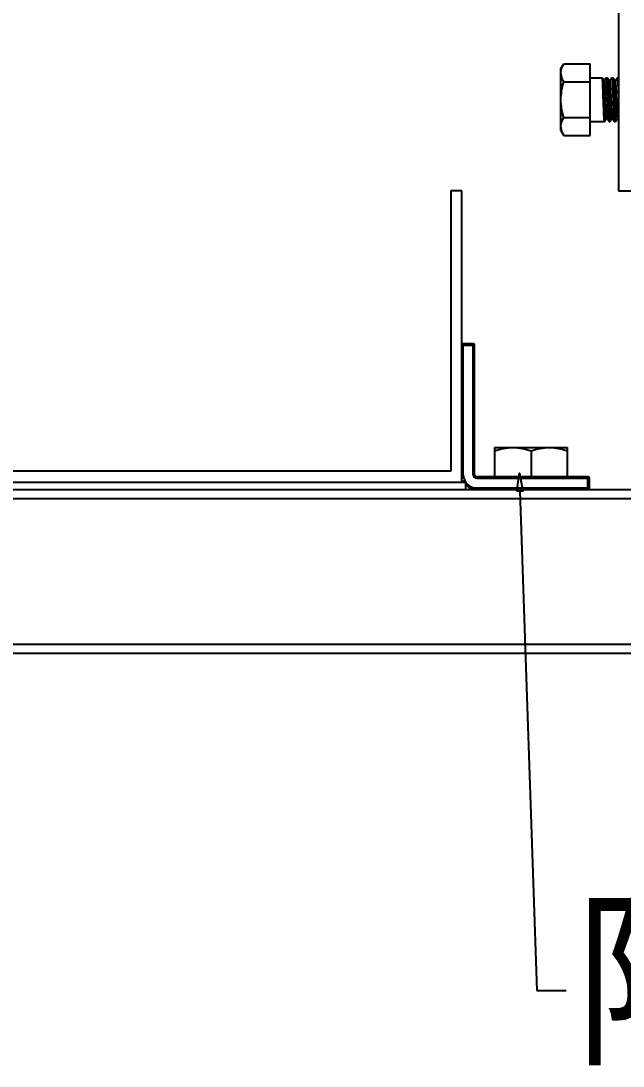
# Model space of a CAD drawing. Extents: x 1680110 to 2699828, y 269661 to 891349.
# Drawn here: x 2393505 to 2394258, y 722135 to 723441 of the extents above; entities that cross this region are included whole.
import ezdxf

# ---------------------------------------------------------------- set-up
doc = ezdxf.new("R2010")
doc.units = 0
doc.header["$LTSCALE"] = 1000
doc.header["$MEASUREMENT"] = 0
doc.layers.add('02___PRT_ALL_AXES', color=7, linetype='Continuous')
doc.styles.add('_TEL_DIM', font='SIMPLEX', dxfattribs={"width": 0.8, "height": 3.5, "bigfont": 'HZTXT'})

msp = doc.modelspace()

# ---------------------------------------------------------------- linework, layer by layer
at = {"color": 7, "linetype": 'Continuous'}
for p, q in [((2394252.140267287, 724504.0787552453), (2394252.140267287, 723229.1516446455)), ((2394216.540903466, 723298.2938806417), (2394216.540903466, 723387.674964082)), ((2394216.540903466, 723370.3042890138), (2394231.911872763, 723370.3042890138)), ((2394231.942451552, 723370.2776878008), (2394231.911872763, 723370.3042890138)), ((2394233.669771624, 723367.2891400827), (2394231.942442336, 723370.2776878008)), ((2394234.495376536, 723367.3627986675), (2394233.627194641, 723367.3627986675)), ((2394236.088611746, 723370.1811737095), (2394234.463826443, 723367.3811129814)), ((2394236.088638022, 723370.1811735346), (2394236.230486117, 723370.3042890138)), ((2394236.230486117, 723370.3042890138), (2394238.169159447, 723370.3042890138)), ((2394238.243954249, 723370.239642883), (2394238.169159447, 723370.3042890138)), ((2394240.489478304, 723366.3610059142), (2394238.243954249, 723370.239642883)), ((2394240.533176339, 723366.2855526304), (2394240.489478304, 723366.3610059142)), ((2394241.356477235, 723366.3610059142), (2394240.489478304, 723366.3610059142)), ((2394240.571691497, 723366.204406773), (2394240.533176397, 723366.2855497724)), ((2394243.558337958, 723370.239642883), (2394241.323780252, 723366.3799419655)), ((2394243.558337958, 723370.239642883), (2394243.633132788, 723370.3042890138)), ((2394243.633132788, 723370.3042890138), (2394244.999126109, 723370.3042890138)), ((2394245.07392094, 723370.239642883), (2394244.999126109, 723370.3042890138)), ((2394247.319444967, 723366.3610059142), (2394245.07392094, 723370.239642883)), ((2394247.363143002, 723366.2855526304), (2394247.319444967, 723366.3610059142)), ((2394248.186443868, 723366.3610059142), (2394247.319444967, 723366.3610059142)), ((2394247.417248785, 723366.1632465764), (2394247.363143177, 723366.2854975138)), ((2394250.388304621, 723370.239642883), (2394248.153746915, 723366.3799419655)), ((2394250.388304621, 723370.239642883), (2394250.463099452, 723370.3042890138)), ((2394250.463099452, 723370.3042890138), (2394251.829092773, 723370.3042890138)), ((2394251.903887575, 723370.239642883), (2394251.829092773, 723370.3042890138)), ((2394252.140267287, 723369.8312377336), (2394251.903887575, 723370.239642883)), ((2394237.030831655, 723319.6078388097), (2394234.754176101, 723315.66455571)), ((2394234.828970903, 723315.7292018991), (2394237.063528405, 723319.5889028166)), ((2394237.89748965, 723319.6078388097), (2394237.030831655, 723319.6078388097)), ((2394237.853451964, 723319.6840305382), (2394237.786997573, 723319.841833377)), ((2394237.853451642, 723319.68387592), (2394240.14260147, 723315.7300698238)), ((2394241.658937565, 723315.7292018991), (2394243.893495038, 723319.5889028166)), ((2394243.860798347, 723319.6078388097), (2394244.727797044, 723319.6078388097)), ((2394244.684099009, 723319.6833182226), (2394244.638620652, 723319.7822469424)), ((2394244.684099213, 723319.6832921517), (2394244.727797044, 723319.6078388097)), ((2394244.727797044, 723319.6078388097), (2394246.973321304, 723315.7292018991)), ((2394248.488904257, 723315.7292018991), (2394250.72346173, 723319.5889028166)), ((2394250.69076501, 723319.6078388097), (2394251.557763707, 723319.6078388097)), ((2394251.514065993, 723319.683298101), (2394251.481232094, 723319.7506055136)), ((2394251.514065877, 723319.6832921517), (2394252.140267287, 723318.6020258751)), ((2394216.540903466, 723315.66455571), (2394234.754176101, 723315.66455571)), ((2394234.828970903, 723315.7292018991), (2394234.754176101, 723315.66455571)), ((2394240.142611384, 723315.7300698238), (2394240.218149443, 723315.66455571)), ((2394240.218149443, 723315.66455571), (2394241.584142793, 723315.66455571)), ((2394241.658937565, 723315.7292018991), (2394241.584142793, 723315.66455571)), ((2394246.973321304, 723315.7292018991), (2394247.048116106, 723315.66455571)), ((2394247.048116106, 723315.66455571), (2394248.414109427, 723315.66455571)), ((2394248.488904257, 723315.7292018991), (2394248.414109427, 723315.66455571)), ((2394042.68795626, 723229.1516446455), (2394042.68795626, 722878.54668922)), ((2394056.347889557, 723229.1516446455), (2394042.68795626, 723229.1516446455)), ((2394056.347889557, 722864.8867558942), (2394056.347889557, 723229.1516446455)), ((2394252.140267287, 723229.1516446455), (2394457.039267177, 723229.1516446455)), ((2394058.169213993, 722873.9933781114), (2394058.169213993, 723037.9125780815)), ((2394070.463154028, 723037.9125780815), (2394058.169213993, 723037.9125780815)), ((2394058.169213993, 723036.0912536148), (2394072.284478466, 723036.0912536148)), ((2394070.463154028, 722873.9933781114), (2394070.463154028, 723037.9125780815)), ((2394072.284478466, 722873.9933781114), (2394072.284478466, 723036.0912536148)), ((2394042.68795626, 722878.54668922), (2392704.014490109, 722878.54668922)), ((2392685.801245703, 722864.8867558942), (2394060.901200665, 722864.8867558942)), ((2394058.169213993, 722873.9933781114), (2394056.347889557, 722873.9933781114)), ((2394060.901200665, 722864.8867558942), (2394060.901200665, 722855.7801337352)), ((2394070.463154028, 722873.9933781114), (2394072.284478466, 722873.9933781114)), ((2394074.56113402, 722869.8953981197), (2394074.56113402, 722871.7167225864)), ((2394213.892453951, 722871.7167225864), (2394074.56113402, 722871.7167225864)), ((2394074.56113402, 722869.8953981197), (2394215.713778389, 722869.8953981197)), ((2394213.892453951, 722855.7801337352), (2394213.892453951, 722871.7167225864)), ((2394215.713778389, 722857.6014581437), (2394215.713778389, 722869.8953981197)), ((2392007.357890396, 722855.7801337352), (2394739.344555972, 722855.7801337352)), ((2394074.56113402, 722857.6014581437), (2394074.56113402, 722855.7801337352)), ((2394074.56113402, 722857.6014581437), (2394215.713778389, 722857.6014581437)), ((2392007.357890396, 722844.3968559343), (2394739.344555972, 722844.3968559343)), ((2392007.357890396, 722662.2644115298), (2394739.344555972, 722662.2644115298)), ((2394739.344555972, 722650.8811337871), (2392007.357890396, 722650.8811337871))]:
    msp.add_line(p, q, dxfattribs=at)
at = {"color": 4}
msp.add_lwpolyline([(2394125.183164207, 722853.4383266396), (2394128.182194968, 722876.1184742574), (2394132.70099753, 722853.6916219399)], close=True, dxfattribs=at)
at = {"color": 4, "extrusion": (0.9994328873707659, 0.03367348573780544, 0), "elevation": 2417112.200532494}
msp.add_lwpolyline([(641824.9588028803, 0), (641200.4444295304, 0)], dxfattribs=at)
at = {"color": 4, "extrusion": (0, 1, 0), "elevation": 722229.4047709268}
msp.add_lwpolyline([(-2394149.971656713, 0), (-2394186.529058824, 0)], dxfattribs=at)
at = {"color": 7, "linetype": 'Continuous'}
for centre, radius, start, end in [((2394058.169213993, 723036.0912536148), 1.821324443819044, 90, 180), ((2394070.463154028, 723036.0912536148), 1.821324443819044, 0, 90), ((2394074.56113402, 722873.9933781114), 18.21324443819044, 202.4999967292316, 210.1339629697033), ((2394074.56113402, 722873.9933781114), 16.39191999437139, 180, 270), ((2394074.56113402, 722873.9933781114), 18.21324443819044, 221.1198319957163, 270), ((2394074.56113402, 722873.9933781114), 4.097979993577932, 180, 270), ((2394074.56113402, 722873.9933781114), 2.276655549758889, 180, 270), ((2394213.892453951, 722869.8953981197), 1.821324443819044, 0, 90), ((2394213.892453951, 722857.6014581437), 1.821324443819044, 270, 0)]:
    msp.add_arc(centre, radius, start, end, dxfattribs=at)
for points, knots in [([(2394234.74256343, 723315.6661232936), (2394234.549581586, 723315.7182356955), (2394234.541357619, 723316.6912576284), (2394234.243167826, 723318.004388642), (2394234.124610658, 723320.5901579945), (2394233.910429311, 723323.8304718859), (2394233.734986855, 723327.8504485951), (2394233.478673628, 723334.1481629794), (2394233.19495746, 723342.5466507834), (2394232.868659004, 723352.3519410798), (2394232.618325627, 723359.9092549274), (2394232.380441409, 723364.8914264115), (2394232.278750769, 723367.5250234257), (2394232.074413581, 723369.1898735657), (2394232.067450528, 723370.0608649731), (2394231.942442628, 723370.2776096461)], [0, 0, 0, 0, 0.0109574656, 0.0396138778, 0.08525353199999999, 0.1462438423, 0.2203491331, 0.3048334595, 0.4921593237, 0.6807238436, 0.8428341484, 0.90627204, 0.9546812495, 0.9862843890999999, 1, 1, 1, 1]), ([(2394237.030831655, 723319.6078388097), (2394236.86691689, 723319.6078388097), (2394236.779430126, 723320.481585518), (2394236.537824638, 723321.5354591201), (2394236.372904275, 723323.7832713274), (2394236.156199438, 723326.5623288725), (2394235.955317851, 723330.0427589389), (2394235.667401835, 723335.4989704175), (2394235.332612752, 723342.7917854774), (2394234.938526115, 723351.3260564604), (2394234.606372856, 723357.9244857319), (2394234.307854667, 723362.3120302192), (2394234.128942204, 723364.6695146088), (2394233.910051719, 723366.2327143233), (2394233.803543634, 723367.0576231338), (2394233.669771332, 723367.2890643775)], [0, 0, 0, 0, 0.0102737221, 0.0380633364, 0.08284563219999999, 0.1430142547, 0.2163323489, 0.3000613545, 0.486006429, 0.6735884634, 0.8357217092, 0.8998427027, 0.9495621031, 0.9832451149, 1, 1, 1, 1]), ([(2394237.786997573, 723319.841833377), (2394237.479603965, 723320.770330498), (2394237.331798416, 723323.7377122499), (2394236.860887785, 723329.257254062), (2394236.527587986, 723336.8201474505), (2394236.126114248, 723345.2773475822), (2394235.800539305, 723352.3758929672), (2394235.520242637, 723357.6000788508), (2394235.326453059, 723360.8852705329), (2394235.120044219, 723363.4891794594), (2394234.959698789, 723365.579808349), (2394234.735952977, 723366.5595432983), (2394234.646849053, 723367.3627192297), (2394234.495376593, 723367.3627961013)], [0, 0, 0, 0, 0.06152711860000001, 0.1841051738, 0.3504010363, 0.5368055857, 0.7171216054999999, 0.7970595661, 0.8664372894, 0.9229273515, 0.9646909658, 0.9904712568999999, 1, 1, 1, 1]), ([(2394236.230486117, 723370.3042890138), (2394236.422332153, 723370.3042890138), (2394236.59222108, 723369.3392502267), (2394236.857371002, 723368.1117388404), (2394237.091325529, 723365.5775860162), (2394237.350579295, 723362.4151274969), (2394237.599405483, 723358.459591442), (2394237.943951705, 723352.2353101606), (2394238.336530571, 723343.8899104085), (2394238.784440322, 723334.0927248644), (2394239.149507036, 723326.4942296485), (2394239.474490481, 723321.4316267807), (2394239.658852511, 723318.7120961209), (2394239.900134386, 723316.9275470257), (2394239.994409871, 723315.986465259), (2394240.142601353, 723315.7301998872)], [0, 0, 0, 0, 0.0105017819, 0.03809857990000001, 0.0824901988, 0.1421659566, 0.2149821788, 0.2982868948, 0.4838910747, 0.6720257666, 0.8353405544, 0.900032677, 0.9501173211, 0.9837952202, 1, 1, 1, 1]), ([(2394241.572707895, 723315.6660740678), (2394241.382193783, 723315.7166538809), (2394241.367710447, 723316.674553067), (2394241.068903145, 723317.9678529252), (2394240.939581867, 723320.5153042853), (2394240.713771898, 723323.7097268833), (2394240.521454426, 723327.6760796565), (2394240.236534474, 723333.9019471852), (2394239.907779833, 723342.2278144613), (2394239.516533476, 723351.9881043688), (2394239.188938498, 723359.547880904), (2394238.886774746, 723364.5795290542), (2394238.714381545, 723367.2803827974), (2394238.480839428, 723369.0513297201), (2394238.390804736, 723369.9855555757), (2394238.243954074, 723370.2395137527)], [0, 0, 0, 0, 0.0108050134, 0.0390349548, 0.08400596449999999, 0.1441371906, 0.2172575883, 0.3007070315, 0.4861775616, 0.6737549853, 0.8363330786, 0.9006764796, 0.9504626394, 0.9839191793000001, 1, 1, 1, 1]), ([(2394243.860798552, 723319.6078828445), (2394243.705895833, 723319.6077055968), (2394243.613960086, 723320.4269537372), (2394243.386936533, 723321.4231948869), (2394243.223844142, 723323.5414541229), (2394243.015517131, 723326.1692034791), (2394242.820386035, 723329.4691168114), (2394242.539839447, 723334.6767554341), (2394242.21724724, 723341.6983812028), (2394241.812164217, 723349.9923140868), (2394241.501833015, 723357.3329369782), (2394240.998773009, 723362.567215191), (2394240.903892991, 723365.3785995927), (2394240.571691497, 723366.204406773)], [0, 0, 0, 0, 0.0099361888, 0.0367150554, 0.0799175515, 0.1380923246, 0.2091985545, 0.2907185676, 0.4731483509, 0.6596620247, 0.8239567231, 0.9429034918000001, 1, 1, 1, 1]), ([(2394244.638620652, 723319.7822469424), (2394244.316208319, 723320.6276466146), (2394244.205320073, 723323.4527555534), (2394243.715507803, 723328.7175497098), (2394243.399537305, 723336.0589765441), (2394242.997237549, 723344.3422231232), (2394242.674681942, 723351.3465525715), (2394242.394732974, 723356.5378960695), (2394242.199959232, 723359.8257640812), (2394241.992180265, 723362.4434793738), (2394241.829153489, 723364.5530109534), (2394241.603100629, 723365.5456237451), (2394241.510790294, 723366.361047616), (2394241.356477059, 723366.3609371495)], [0, 0, 0, 0, 0.0580608983, 0.1775598998, 0.3419771592, 0.5282621473, 0.7102539075, 0.7915292962999999, 0.8624019787, 0.9203732448999999, 0.9634182302, 0.9900976626000001, 1, 1, 1, 1]), ([(2394243.633132788, 723370.3042890138), (2394243.814437252, 723370.3042890138), (2394243.854508765, 723369.2965339948), (2394244.132869327, 723368.1256664628), (2394244.271803392, 723365.5637284413), (2394244.494380938, 723362.411750342), (2394244.688558781, 723358.4500830558), (2394244.97408446, 723352.2250178952), (2394245.304250201, 723343.8769957051), (2394245.696611371, 723334.0802534262), (2394246.025155315, 723326.4832328248), (2394246.328357882, 723321.4231850884), (2394246.501146668, 723318.7059440098), (2394246.735821006, 723316.9244682), (2394246.825691895, 723315.9846340492), (2394246.973321479, 723315.7293304459)], [0, 0, 0, 0, 0.0099372431, 0.0373943032, 0.0817641802, 0.1414817631, 0.2143777693, 0.2977819017, 0.4836110728, 0.6719434637, 0.8353762162, 0.9000949404999999, 0.9501802640000001, 0.9838358407, 1, 1, 1, 1]), ([(2394248.402654144, 723315.6660794921), (2394248.212130701, 723315.7167516907), (2394248.197670986, 723316.6745832206), (2394247.898847849, 723317.9680959044), (2394247.769533132, 723320.5155305255), (2394247.543719897, 723323.710055891), (2394247.351400181, 723327.6765207052), (2394247.06648017, 723333.9024615479), (2394246.737727658, 723342.2282970368), (2394246.346488065, 723351.9883900415), (2394246.018899766, 723359.5479787723), (2394245.716742313, 723364.5795007669), (2394245.544353224, 723367.2803491442), (2394245.310802797, 723369.0513136226), (2394245.220774869, 723369.9855593669), (2394245.073920736, 723370.2395166692)], [0, 0, 0, 0, 0.0108068124, 0.039038585, 0.08401018130000001, 0.1441424044, 0.217265083, 0.3007180624, 0.4861865958, 0.6737609756999999, 0.836333372, 0.9006752940999999, 0.9504617828, 0.9839191229, 1, 1, 1, 1]), ([(2394250.69076501, 723319.6079171393), (2394250.537180626, 723319.6079171393), (2394250.444410025, 723320.4185504809), (2394250.219556167, 723321.4067344128), (2394250.056612737, 723323.5054436752), (2394249.849511762, 723326.1107606683), (2394249.655182596, 723329.3837178259), (2394249.375965045, 723334.5548599835), (2394249.05353918, 723341.5377433335), (2394248.654360039, 723349.807350646), (2394248.332354167, 723357.1501314801), (2394247.857029258, 723362.4509903842), (2394247.728575322, 723365.294504331), (2394247.417248785, 723366.1632465764)], [0, 0, 0, 0, 0.009860720600000001, 0.0364178612, 0.0792691091, 0.1369900284, 0.2075753516, 0.2885496667, 0.4700019522, 0.6560045808, 0.8205716059, 0.9407499218, 1, 1, 1, 1]), ([(2394251.481232094, 723319.7506055136), (2394251.140340854, 723320.5598152743), (2394251.060052803, 723323.3609971132), (2394250.544888073, 723328.5692405591), (2394250.239794047, 723335.909492916), (2394249.832220894, 723344.2118954875), (2394249.509654905, 723351.247628168), (2394249.228614718, 723356.468557161), (2394249.033193254, 723359.7782940061), (2394248.824418487, 723362.4142762532), (2394248.661273866, 723364.5395823542), (2394248.433456052, 723365.5389466565), (2394248.341828375, 723366.3611463008), (2394248.186443723, 723366.360990983)], [0, 0, 0, 0, 0.0563066489, 0.1748002161, 0.3389937775, 0.5256945411999999, 0.7084834291, 0.7902041095000001, 0.8615019668, 0.9198437482999999, 0.963175523, 0.9900360108, 1, 1, 1, 1]), ([(2394250.463099452, 723370.3042890138), (2394250.6458475, 723370.3042890138), (2394250.684580295, 723369.2874572673), (2394250.965492781, 723368.1073964171), (2394251.104270858, 723365.5242062842), (2394251.328088583, 723362.3477107261), (2394251.522979237, 723358.3568909448), (2394251.809621274, 723352.0929238482), (2394252.004756162, 723347.1508717043), (2394252.140354045, 723343.7442598569)], [0, 0, 0, 0, 0.0205713981, 0.0774380971, 0.1693177253, 0.2929359587, 0.4437602646, 0.6162243079, 1, 1, 1, 1]), ([(2394234.754176101, 723315.66455571), (2394234.752235883, 723315.66455571), (2394234.748316865, 723315.6648223689), (2394234.744469528, 723315.6656085812), (2394234.74256343, 723315.6661232936)], [0, 0, 0, 0, 0.4956414505, 1, 1, 1, 1]), ([(2394241.584142793, 723315.66455571), (2394241.582232874, 723315.66455571), (2394241.578375419, 723315.6648140284), (2394241.574586173, 723315.6655753946), (2394241.572707895, 723315.6660740678)], [0, 0, 0, 0, 0.4956565897, 1, 1, 1, 1]), ([(2394248.414109427, 723315.66455571), (2394248.412196096, 723315.66455571), (2394248.408331612, 723315.6648149616), (2394248.404535717, 723315.6655790692), (2394248.402654144, 723315.6660794921)], [0, 0, 0, 0, 0.495641514, 1, 1, 1, 1])]:
    msp.add_open_spline(points, degree=3, knots=knots, dxfattribs=at)
at = {"layer": '02___PRT_ALL_AXES', "color": 7, "linetype": 'Continuous'}
for p, q in [((2394180.114414597, 723381.6875668147), (2394183.571240039, 723387.674964082)), ((2394183.571240039, 723387.674964082), (2394216.540903466, 723387.674964082)), ((2394180.114414597, 723304.2812779674), (2394180.114414597, 723381.6875668147)), ((2394183.571240039, 723365.3296932217), (2394216.540903466, 723365.3296932217)), ((2394216.540903466, 723370.3042890138), (2394231.911872763, 723370.3042890138)), ((2394236.230486117, 723370.3042890138), (2394238.169159447, 723370.3042890138)), ((2394243.633132788, 723370.3042890138), (2394244.999126109, 723370.3042890138)), ((2394250.463099452, 723370.3042890138), (2394251.829092773, 723370.3042890138)), ((2394183.571240039, 723320.6391515017), (2394216.540903466, 723320.6391515017)), ((2394216.540903466, 723315.66455571), (2394234.754176101, 723315.66455571)), ((2394240.218149443, 723315.66455571), (2394241.584142793, 723315.66455571)), ((2394247.048116106, 723315.66455571), (2394248.414109427, 723315.66455571)), ((2394180.114414597, 723304.2812779674), (2394183.571240039, 723298.2938806417)), ((2394183.571240039, 723298.2938806417), (2394216.540903466, 723298.2938806417)), ((2394097.327689563, 722908.1432114558), (2394097.327689563, 722871.7167225864)), ((2394097.327689563, 722908.1432114558), (2394188.393911795, 722908.1432114558)), ((2394142.860800621, 722904.0763580049), (2394142.860800621, 722871.7167225864)), ((2394188.393911737, 722871.7167225864), (2394188.393911737, 722908.1432114558))]:
    msp.add_line(p, q, dxfattribs=at)
for points in [[(2394180.834623027, 723381.4549641579), (2394181.45812644, 723383.6325944369), (2394182.438673264, 723385.7133008956), (2394183.571240039, 723387.674964082)], [(2394180.114414597, 723376.5023286517), (2394180.11441728, 723378.1705712278), (2394180.375420572, 723379.8511666688), (2394180.834623027, 723381.4549641579)], [(2394180.114414597, 723342.9844224202), (2394180.114420692, 723350.5214478497), (2394181.480845321, 723358.0883534288), (2394183.571240039, 723365.3296932217)], [(2394183.571240039, 723320.6391515017), (2394181.480845321, 723327.8804912949), (2394180.114414597, 723335.4473969906), (2394180.114414597, 723342.9844224202)], [(2394097.327689563, 722904.0763580049), (2394104.641070316, 722906.5141515888), (2394112.3852656, 722908.1432114558), (2394120.094245777, 722908.1432114558)], [(2394120.094245777, 722908.1432114558), (2394127.803225517, 722908.14320434), (2394135.547420306, 722906.5141514724), (2394142.860800621, 722904.0763580049)], [(2394142.860800621, 722904.0763580049), (2394150.174181402, 722906.5141515888), (2394157.918376687, 722908.1432114558), (2394165.627356864, 722908.1432114558)], [(2394165.627356864, 722908.1432114558), (2394173.336336603, 722908.1432071396), (2394181.080531393, 722906.5141514724), (2394188.393911737, 722904.0763580049)]]:
    msp.add_open_spline(points, degree=3, dxfattribs=at)
for points, knots in [([(2394183.571240039, 723365.3296932217), (2394183.055594745, 723366.2228171469), (2394181.223785572, 723369.6782891722), (2394180.114414597, 723373.6126193088), (2394180.114414597, 723376.5023286517)], [0, 0, 0, 0, 0.2630172444, 1, 1, 1, 1]), ([(2394180.114414597, 723309.4665160717), (2394180.114415559, 723310.4140973298), (2394180.452156729, 723314.3476364131), (2394182.081334032, 723318.0585586689), (2394183.571240039, 723320.6391515017)], [0, 0, 0, 0, 0.2412748476, 1, 1, 1, 1]), ([(2394183.571240039, 723298.2938806417), (2394183.055594745, 723299.1870045087), (2394181.223785572, 723302.642476592), (2394180.114414597, 723306.5768066703), (2394180.114414597, 723309.4665160717)], [0, 0, 0, 0, 0.2630172444, 1, 1, 1, 1])]:
    msp.add_open_spline(points, degree=3, knots=knots, dxfattribs=at)

# ---------------------------------------------------------------- texts
at = {"color": 4, "insert": (2394195.668409352, 722329.5436598158), "char_height": 175, "width": 1204, "attachment_point": 1, "style": '_TEL_DIM'}
msp.add_mtext('\\fￋￎￌﾣﾤ|b0|i0|c134|p2;\\W0.9000000000;\\T1.0000000000;\\o\\l限位紧固件', dxfattribs=at)

doc.saveas('drawing.dxf')
